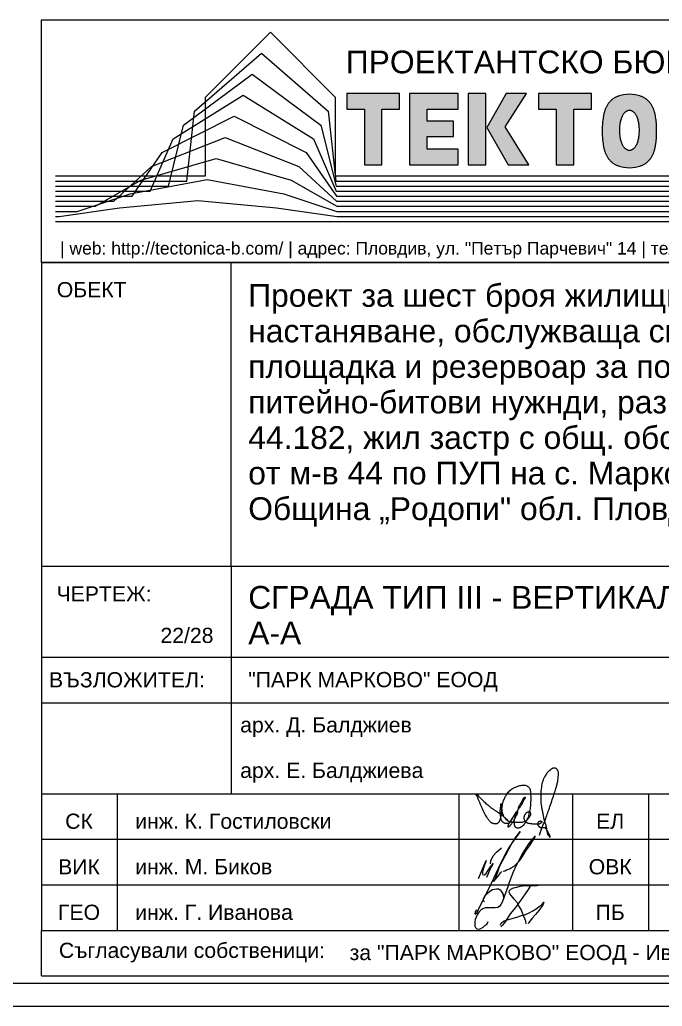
# Model space of a CAD drawing. Header units: centimetres. Extents: x -1097 to 1753, y -1712 to 538.
# Drawn here: x 1019 to 1442, y -1712 to -1062 of the extents above; entities that cross this region are included whole.
import ezdxf

# ---------------------------------------------------------------- set-up
doc = ezdxf.new("R2010")
doc.units = ezdxf.units.CM
doc.layers.add('A-ANNO-NOTE', color=7, linetype='Continuous', lineweight=9)
doc.layers.add('G-ANNO-TTLB', color=7, linetype='Continuous', lineweight=9)
doc.styles.add('Arial', font='arial.ttf', dxfattribs={"height": 0.2})
doc.styles.add('Arial_1', font='arial.ttf', dxfattribs={"height": 0.3})
doc.styles.add('Arial_2', font='arial.ttf', dxfattribs={"height": 0.165})

# ---------------------------------------------------------------- blocks, each defined once
blk = doc.blocks.new('TEC_ОФИЦИАЛНА РАМКА - TEC_ОФИЦИАЛНА РАМКА-2548455-СГРАДА ТИП III - ВЕРТИКАЛНИ РАЗРЕЗИ 5-5_ А-А')
at = {"layer": 'G-ANNO-TTLB', "true_color": 0xc0c0c0}
for points in [[(31.94, 7.583), (31.94, 7.377), (31.708, 7.377), (31.708, 6.641), (31.477, 6.641), (31.477, 7.377), (31.245, 7.377), (31.245, 7.583)], [(32.712, 6.848), (32.712, 6.641), (32.072, 6.641), (32.072, 7.583), (32.712, 7.583), (32.712, 7.377), (32.303, 7.377), (32.303, 7.219), (32.653, 7.219), (32.653, 7.013), (32.303, 7.013), (32.303, 6.848)], [(32.845, 7.581), (33.076, 7.581), (33.076, 6.641), (32.845, 6.641)], [(33.371, 6.641), (33.093, 7.135), (33.347, 7.581), (33.613, 7.581), (33.335, 7.143), (33.644, 6.641)], [(34.469, 7.583), (34.469, 7.377), (34.237, 7.377), (34.237, 6.641), (34.006, 6.641), (34.006, 7.377), (33.774, 7.377), (33.774, 7.583)]]:
    blk.add_hatch(color=9, dxfattribs=at).paths.add_polyline_path(points)
h = blk.add_hatch(color=9, dxfattribs=at)
edge = h.paths.add_edge_path()
edge.add_spline(control_points=[(34.612, 7.088), (34.612, 7.115), (34.613, 7.156), (34.617, 7.211), (34.621, 7.245), (34.625, 7.271), (34.628, 7.291), (34.633, 7.31), (34.637, 7.329), (34.643, 7.347), (34.649, 7.365), (34.655, 7.382), (34.665, 7.405), (34.679, 7.432), (34.7, 7.461), (34.724, 7.487), (34.751, 7.51), (34.783, 7.529), (34.828, 7.55), (34.916, 7.574), (35.025, 7.575), (35.113, 7.55), (35.158, 7.529), (35.19, 7.51), (35.217, 7.487), (35.241, 7.461), (35.258, 7.436), (35.27, 7.415), (35.278, 7.399), (35.286, 7.382), (35.292, 7.365), (35.298, 7.347), (35.304, 7.329), (35.308, 7.31), (35.314, 7.284), (35.319, 7.252), (35.324, 7.211), (35.328, 7.156), (35.329, 7.115), (35.329, 7.088)], knot_values=[-1, -1, -1, -1, -0.944444, -0.916667, -0.888889, -0.875, -0.861111, -0.847222, -0.833333, -0.819444, -0.805556, -0.791667, -0.777778, -0.75, -0.722222, -0.694444, -0.666667, -0.638889, -0.611111, -0.555556, -0.444444, -0.388889, -0.361111, -0.333333, -0.305556, -0.277778, -0.25, -0.236111, -0.222222, -0.208333, -0.194444, -0.180556, -0.166667, -0.152778, -0.138889, -0.111111, -0.083333, -0.055556, 0, 0, 0, 0], degree=3, periodic=0)
edge.add_spline(control_points=[(35.329, 7.088), (35.329, 7.06), (35.328, 7.019), (35.324, 6.964), (35.32, 6.93), (35.316, 6.904), (35.313, 6.884), (35.308, 6.865), (35.304, 6.846), (35.298, 6.828), (35.292, 6.81), (35.286, 6.793), (35.276, 6.77), (35.262, 6.744), (35.241, 6.714), (35.217, 6.688), (35.19, 6.665), (35.158, 6.646), (35.113, 6.625), (35.025, 6.601), (34.916, 6.601), (34.828, 6.625), (34.783, 6.646), (34.751, 6.665), (34.724, 6.688), (34.7, 6.714), (34.683, 6.739), (34.671, 6.76), (34.663, 6.776), (34.655, 6.793), (34.649, 6.81), (34.643, 6.828), (34.637, 6.846), (34.633, 6.865), (34.627, 6.891), (34.622, 6.924), (34.617, 6.964), (34.613, 7.019), (34.612, 7.06), (34.612, 7.088)], knot_values=[-1, -1, -1, -1, -0.944444, -0.916667, -0.888889, -0.875, -0.861111, -0.847222, -0.833333, -0.819444, -0.805556, -0.791667, -0.777778, -0.75, -0.722222, -0.694444, -0.666667, -0.638889, -0.611111, -0.555556, -0.444444, -0.388889, -0.361111, -0.333333, -0.305556, -0.277778, -0.25, -0.236111, -0.222222, -0.208333, -0.194444, -0.180556, -0.166667, -0.152778, -0.138889, -0.111111, -0.083333, -0.055556, 0, 0, 0, 0], degree=3, periodic=0)
edge = h.paths.add_edge_path()
edge.add_spline(control_points=[(34.843, 7.096), (34.844, 7.071), (34.846, 7.024), (34.857, 6.964), (34.87, 6.923), (34.883, 6.896), (34.894, 6.879), (34.905, 6.864), (34.922, 6.847), (34.952, 6.828), (34.989, 6.828), (35.019, 6.847), (35.036, 6.864), (35.047, 6.879), (35.058, 6.896), (35.068, 6.917), (35.076, 6.94), (35.086, 6.974), (35.095, 7.024), (35.097, 7.071), (35.097, 7.096)], knot_values=[-1, -1, -1, -1, -0.928571, -0.857143, -0.785714, -0.75, -0.714286, -0.678571, -0.642857, -0.571429, -0.428571, -0.357143, -0.321429, -0.285714, -0.25, -0.214286, -0.178571, -0.142857, -0.071429, 0, 0, 0, 0], degree=3, periodic=0)
edge.add_spline(control_points=[(35.097, 7.096), (35.097, 7.121), (35.095, 7.169), (35.084, 7.228), (35.071, 7.269), (35.058, 7.296), (35.047, 7.314), (35.036, 7.329), (35.019, 7.345), (34.989, 7.364), (34.952, 7.364), (34.922, 7.345), (34.905, 7.329), (34.894, 7.314), (34.883, 7.296), (34.873, 7.276), (34.865, 7.253), (34.855, 7.218), (34.846, 7.169), (34.844, 7.121), (34.843, 7.096)], knot_values=[-1, -1, -1, -1, -0.928571, -0.857143, -0.785714, -0.75, -0.714286, -0.678571, -0.642857, -0.571429, -0.428571, -0.357143, -0.321429, -0.285714, -0.25, -0.214286, -0.178571, -0.142857, -0.071429, 0, 0, 0, 0], degree=3, periodic=0)
at = {"layer": 'A-ANNO-NOTE'}
for p, q in [((27.221, 8.554), (41.221, 8.554)), ((27.221, 5.354), (27.221, 8.554)), ((30.239, 8.39), (29.378, 7.529)), ((31.099, 7.529), (30.239, 8.39)), ((29.237, 7.348), (30.12, 8.113)), ((30.12, 8.113), (31.002, 7.348)), ((29.096, 7.166), (30, 7.835)), ((30, 7.835), (30.904, 7.166)), ((28.956, 6.984), (29.881, 7.558)), ((29.881, 7.558), (30.807, 6.984)), ((31.94, 7.583), (31.245, 7.583)), ((31.245, 7.583), (31.245, 7.377)), ((31.94, 7.377), (31.94, 7.583)), ((32.712, 7.583), (32.072, 7.583)), ((32.072, 7.583), (32.072, 6.641)), ((32.712, 7.377), (32.712, 7.583)), ((32.845, 7.581), (32.845, 6.641)), ((33.076, 7.581), (32.845, 7.581)), ((33.076, 6.641), (33.076, 7.581)), ((33.347, 7.581), (33.093, 7.135)), ((33.335, 7.143), (33.613, 7.581)), ((33.613, 7.581), (33.347, 7.581)), ((34.469, 7.583), (33.774, 7.583)), ((33.774, 7.583), (33.774, 7.377)), ((34.469, 7.377), (34.469, 7.583)), ((29.378, 7.529), (29.378, 6.494)), ((31.099, 6.494), (31.099, 7.529)), ((28.815, 6.803), (29.762, 7.281)), ((29.137, 6.427), (29.237, 7.348)), ((29.762, 7.281), (30.709, 6.803)), ((31.002, 7.348), (31.102, 6.427)), ((31.245, 7.377), (31.477, 7.377)), ((31.477, 7.377), (31.477, 6.641)), ((31.708, 6.641), (31.708, 7.377)), ((31.708, 7.377), (31.94, 7.377)), ((32.303, 7.219), (32.303, 7.377)), ((32.303, 7.377), (32.712, 7.377)), ((33.774, 7.377), (34.006, 7.377)), ((34.006, 7.377), (34.006, 6.641)), ((34.237, 6.641), (34.237, 7.377)), ((34.237, 7.377), (34.469, 7.377)), ((28.897, 6.361), (29.096, 7.166)), ((30.904, 7.166), (31.104, 6.361)), ((32.653, 7.219), (32.303, 7.219)), ((32.653, 7.013), (32.653, 7.219)), ((33.093, 7.135), (33.371, 6.641)), ((33.644, 6.641), (33.335, 7.143)), ((28.656, 6.294), (28.956, 6.984)), ((28.674, 6.621), (29.643, 7.004)), ((29.643, 7.004), (30.612, 6.621)), ((30.807, 6.984), (31.106, 6.294)), ((32.303, 6.848), (32.303, 7.013)), ((32.303, 7.013), (32.653, 7.013)), ((28.416, 6.228), (28.815, 6.803)), ((30.709, 6.803), (31.108, 6.228)), ((32.712, 6.848), (32.303, 6.848)), ((32.712, 6.641), (32.712, 6.848)), ((28.533, 6.44), (29.524, 6.727)), ((29.524, 6.727), (30.514, 6.44)), ((31.477, 6.641), (31.708, 6.641)), ((32.072, 6.641), (32.712, 6.641)), ((32.845, 6.641), (33.076, 6.641)), ((33.371, 6.641), (33.644, 6.641)), ((34.006, 6.641), (34.237, 6.641)), ((28.175, 6.161), (28.674, 6.621)), ((30.612, 6.621), (31.11, 6.161)), ((29.378, 6.494), (27.407, 6.494)), ((27.407, 6.427), (29.137, 6.427)), ((27.935, 6.095), (28.533, 6.44)), ((28.392, 6.258), (29.404, 6.449)), ((29.404, 6.449), (30.417, 6.258)), ((30.514, 6.44), (31.113, 6.095)), ((41.01, 6.494), (31.099, 6.494)), ((31.102, 6.427), (41.01, 6.427)), ((27.407, 6.361), (28.897, 6.361)), ((27.407, 6.294), (28.656, 6.294)), ((27.694, 6.028), (28.392, 6.258)), ((30.417, 6.258), (31.115, 6.028)), ((31.104, 6.361), (41.01, 6.361)), ((31.106, 6.294), (41.01, 6.294)), ((27.407, 6.228), (28.416, 6.228)), ((27.407, 6.161), (28.175, 6.161)), ((28.252, 6.077), (29.285, 6.172)), ((29.285, 6.172), (30.319, 6.077)), ((31.108, 6.228), (41.01, 6.228)), ((31.11, 6.161), (41.01, 6.161)), ((27.407, 6.095), (27.935, 6.095)), ((27.407, 6.028), (27.694, 6.028)), ((27.454, 5.962), (28.252, 6.077)), ((30.319, 6.077), (31.117, 5.962)), ((31.113, 6.095), (41.01, 6.095)), ((31.115, 6.028), (41.01, 6.028)), ((27.407, 5.962), (27.454, 5.962)), ((27.407, 5.895), (41.01, 5.895)), ((31.117, 5.962), (41.01, 5.962)), ((41.221, 5.354), (27.221, 5.354)), ((27.221, 5.354), (27.221, 1.354)), ((27.221, 5.354), (41.221, 5.354)), ((29.721, 1.354), (29.721, 5.354)), ((27.221, 1.354), (27.221, -1.646)), ((27.221, 1.354), (41.221, 1.354)), ((27.221, 1.354), (41.221, 1.354)), ((29.721, 1.354), (29.721, -1.646)), ((27.221, 0.154), (41.221, 0.154)), ((27.221, -0.446), (41.221, -0.446)), ((27.221, -1.646), (41.221, -1.646)), ((27.221, -1.646), (27.221, -3.446)), ((27.223, -1.646), (41.223, -1.646)), ((28.221, -1.646), (28.221, -3.446)), ((32.721, -1.646), (32.721, -3.446)), ((34.221, -1.646), (34.221, -3.446)), ((35.221, -1.646), (35.221, -3.446)), ((33.531, -2.143), (33.422, -2.298)), ((33.478, -2.212), (33.517, -2.161)), ((33.517, -2.161), (33.531, -2.143)), ((33.727, -2.199), (33.712, -2.222)), ((33.718, -2.229), (33.73, -2.203)), ((27.223, -2.246), (41.223, -2.246)), ((33.422, -2.298), (33.336, -2.457)), ((33.36, -2.398), (33.478, -2.212)), ((33.633, -2.317), (33.551, -2.447)), ((33.676, -2.261), (33.633, -2.317)), ((33.643, -2.346), (33.718, -2.229)), ((33.712, -2.222), (33.676, -2.261)), ((33.143, -2.529), (33.174, -2.466)), ((33.174, -2.466), (33.217, -2.416)), ((33.217, -2.416), (33.285, -2.357)), ((33.336, -2.457), (33.291, -2.545)), ((33.308, -2.497), (33.36, -2.398)), ((33.551, -2.447), (33.502, -2.544)), ((33.562, -2.471), (33.614, -2.387)), ((33.614, -2.387), (33.643, -2.346)), ((32.981, -2.761), (33.082, -2.526)), ((33.082, -2.526), (33.047, -2.627)), ((33.138, -2.61), (33.155, -2.588)), ((33.139, -2.568), (33.143, -2.529)), ((33.174, -2.567), (33.147, -2.613)), ((33.155, -2.588), (33.174, -2.567)), ((33.243, -2.627), (33.308, -2.497)), ((33.291, -2.545), (33.254, -2.612)), ((33.414, -2.622), (33.452, -2.598)), ((33.484, -2.581), (33.435, -2.689)), ((33.452, -2.598), (33.52, -2.529)), ((33.502, -2.544), (33.484, -2.581)), ((33.52, -2.529), (33.562, -2.471)), ((33.047, -2.627), (33.032, -2.679)), ((33.032, -2.679), (33.033, -2.702)), ((33.033, -2.702), (33.037, -2.719)), ((33.053, -2.725), (33.063, -2.712)), ((33.063, -2.712), (33.082, -2.696)), ((33.082, -2.696), (33.096, -2.676)), ((33.103, -2.712), (33.086, -2.748)), ((33.096, -2.676), (33.114, -2.649)), ((33.12, -2.667), (33.103, -2.712)), ((33.114, -2.649), (33.138, -2.61)), ((33.147, -2.613), (33.12, -2.667)), ((33.122, -2.891), (33.243, -2.627)), ((33.217, -2.72), (33.197, -2.777)), ((33.254, -2.612), (33.217, -2.72)), ((33.24, -2.731), (33.271, -2.69)), ((33.271, -2.69), (33.291, -2.671)), ((33.306, -2.668), (33.329, -2.663)), ((33.329, -2.663), (33.35, -2.65)), ((33.35, -2.65), (33.37, -2.642)), ((33.37, -2.642), (33.392, -2.637)), ((33.435, -2.689), (33.387, -2.814)), ((33.392, -2.637), (33.414, -2.622)), ((27.223, -2.846), (41.223, -2.846)), ((33.181, -2.801), (33.24, -2.731)), ((33.197, -2.777), (33.181, -2.801)), ((33.387, -2.814), (33.368, -2.873)), ((33.529, -2.863), (33.562, -2.858)), ((33.562, -2.858), (33.614, -2.854)), ((33.614, -2.854), (33.65, -2.854)), ((33.667, -2.854), (33.637, -2.909)), ((33.65, -2.854), (33.703, -2.854)), ((33.703, -2.854), (33.748, -2.854)), ((33.748, -2.854), (33.795, -2.846)), ((32.99, -3.149), (33.122, -2.891)), ((33.065, -2.994), (33.094, -2.959)), ((33.094, -2.959), (33.13, -2.929)), ((33.13, -2.929), (33.167, -2.907)), ((33.167, -2.907), (33.219, -2.898)), ((33.219, -2.898), (33.245, -2.9)), ((33.245, -2.9), (33.267, -2.913)), ((33.267, -2.913), (33.281, -2.928)), ((33.281, -2.928), (33.307, -2.972)), ((33.307, -2.972), (33.312, -3.029)), ((33.368, -2.873), (33.324, -2.993)), ((33.387, -2.939), (33.389, -2.919)), ((33.394, -2.964), (33.387, -2.939)), ((33.389, -2.919), (33.407, -2.903)), ((33.415, -2.989), (33.394, -2.964)), ((33.407, -2.903), (33.443, -2.887)), ((33.452, -3.033), (33.415, -2.989)), ((33.443, -2.887), (33.486, -2.875)), ((33.486, -2.875), (33.529, -2.863)), ((33.595, -2.964), (33.533, -3.053)), ((33.637, -2.909), (33.595, -2.964)), ((33.047, -3.025), (33.065, -2.994)), ((33.047, -3.057), (33.047, -3.025)), ((33.059, -3.068), (33.047, -3.057)), ((33.277, -3.105), (33.259, -3.13)), ((33.295, -3.073), (33.277, -3.105)), ((33.312, -3.029), (33.295, -3.073)), ((33.324, -2.993), (33.309, -3.032)), ((33.491, -3.079), (33.452, -3.033)), ((33.533, -3.053), (33.468, -3.146)), ((33.515, -3.121), (33.491, -3.079)), ((33.827, -3.113), (33.777, -3.184)), ((33.783, -3.133), (33.807, -3.116)), ((33.807, -3.116), (33.824, -3.098)), ((33.824, -3.098), (33.841, -3.073)), ((33.841, -3.073), (33.827, -3.113)), ((32.937, -3.204), (32.932, -3.234)), ((32.955, -3.174), (32.937, -3.204)), ((32.939, -3.236), (32.965, -3.209)), ((32.962, -3.243), (32.949, -3.27)), ((32.978, -3.22), (32.962, -3.243)), ((32.965, -3.209), (32.99, -3.149)), ((32.991, -3.201), (32.978, -3.22)), ((33.014, -3.179), (32.991, -3.201)), ((33.039, -3.161), (33.014, -3.179)), ((33.071, -3.15), (33.039, -3.161)), ((33.103, -3.15), (33.071, -3.15)), ((33.143, -3.15), (33.103, -3.15)), ((33.199, -3.15), (33.143, -3.15)), ((33.236, -3.146), (33.199, -3.15)), ((33.259, -3.13), (33.236, -3.146)), ((33.398, -3.229), (33.365, -3.287)), ((33.468, -3.146), (33.398, -3.229)), ((33.544, -3.171), (33.515, -3.121)), ((33.565, -3.229), (33.544, -3.171)), ((33.549, -3.251), (33.602, -3.237)), ((33.578, -3.264), (33.565, -3.229)), ((33.602, -3.237), (33.649, -3.215)), ((33.649, -3.215), (33.697, -3.188)), ((33.731, -3.236), (33.693, -3.283)), ((33.697, -3.188), (33.742, -3.161)), ((33.777, -3.184), (33.731, -3.236)), ((33.742, -3.161), (33.783, -3.133)), ((32.938, -3.302), (32.931, -3.34)), ((32.931, -3.34), (32.931, -3.37)), ((32.931, -3.37), (32.933, -3.392)), ((32.949, -3.27), (32.938, -3.302)), ((33.067, -3.382), (33.09, -3.366)), ((33.09, -3.366), (33.101, -3.35)), ((33.101, -3.35), (33.11, -3.331)), ((33.267, -3.376), (33.282, -3.349)), ((33.282, -3.349), (33.31, -3.326)), ((33.323, -3.346), (33.293, -3.382)), ((33.31, -3.326), (33.348, -3.311)), ((33.365, -3.287), (33.323, -3.346)), ((33.348, -3.311), (33.408, -3.295)), ((33.408, -3.295), (33.488, -3.274)), ((33.488, -3.274), (33.549, -3.251)), ((33.592, -3.294), (33.578, -3.264)), ((33.603, -3.325), (33.592, -3.294)), ((33.609, -3.361), (33.603, -3.325)), ((33.658, -3.325), (33.636, -3.356)), ((33.693, -3.283), (33.658, -3.325)), ((27.221, -4.046), (27.221, -3.446)), ((27.221, -3.446), (41.221, -3.446)), ((27.223, -3.446), (41.223, -3.446)), ((32.933, -3.392), (32.942, -3.408)), ((32.942, -3.408), (32.958, -3.424)), ((32.958, -3.424), (32.989, -3.429)), ((32.989, -3.429), (33.013, -3.42)), ((33.013, -3.42), (33.041, -3.404)), ((33.041, -3.404), (33.067, -3.382)), ((33.293, -3.382), (33.277, -3.398)), ((27.221, -4.046), (41.221, -4.046))]:
    blk.add_line(p, q, dxfattribs=at)
for points, knots in [([(35.329, 7.088), (35.329, 7.115), (35.328, 7.156), (35.324, 7.211), (35.319, 7.252), (35.314, 7.284), (35.308, 7.31), (35.304, 7.329), (35.298, 7.347), (35.292, 7.365), (35.286, 7.382), (35.278, 7.399), (35.27, 7.415), (35.258, 7.436), (35.241, 7.461), (35.217, 7.487), (35.19, 7.51), (35.158, 7.529), (35.113, 7.55), (35.025, 7.574), (34.916, 7.574), (34.828, 7.55), (34.783, 7.529), (34.751, 7.51), (34.724, 7.487), (34.7, 7.461), (34.679, 7.432), (34.665, 7.405), (34.655, 7.382), (34.649, 7.365), (34.643, 7.347), (34.637, 7.329), (34.633, 7.31), (34.628, 7.291), (34.625, 7.271), (34.621, 7.245), (34.617, 7.211), (34.613, 7.156), (34.612, 7.115), (34.612, 7.088)], [0, 0, 0, 0, 0.055556, 0.083333, 0.111111, 0.138889, 0.152778, 0.166667, 0.180556, 0.194444, 0.208333, 0.222222, 0.236111, 0.25, 0.277778, 0.305556, 0.333333, 0.361111, 0.388889, 0.444444, 0.555556, 0.611111, 0.638889, 0.666667, 0.694444, 0.722222, 0.75, 0.777778, 0.791667, 0.805556, 0.819444, 0.833333, 0.847222, 0.861111, 0.875, 0.888889, 0.916667, 0.944444, 1, 1, 1, 1]), ([(34.843, 7.096), (34.844, 7.121), (34.846, 7.169), (34.855, 7.218), (34.865, 7.253), (34.873, 7.276), (34.883, 7.296), (34.894, 7.314), (34.905, 7.329), (34.922, 7.345), (34.952, 7.364), (34.989, 7.364), (35.019, 7.345), (35.036, 7.329), (35.047, 7.314), (35.058, 7.296), (35.071, 7.269), (35.084, 7.228), (35.095, 7.169), (35.097, 7.121), (35.097, 7.096)], [0, 0, 0, 0, 0.071429, 0.142857, 0.178571, 0.214286, 0.25, 0.285714, 0.321429, 0.357143, 0.428571, 0.571429, 0.642857, 0.678571, 0.714286, 0.75, 0.785714, 0.857143, 0.928571, 1, 1, 1, 1]), ([(34.612, 7.088), (34.612, 7.06), (34.613, 7.019), (34.617, 6.964), (34.622, 6.924), (34.627, 6.891), (34.633, 6.865), (34.637, 6.846), (34.643, 6.828), (34.649, 6.81), (34.655, 6.793), (34.663, 6.776), (34.671, 6.76), (34.683, 6.739), (34.7, 6.714), (34.724, 6.688), (34.751, 6.665), (34.783, 6.646), (34.828, 6.625), (34.916, 6.601), (35.025, 6.601), (35.113, 6.625), (35.158, 6.646), (35.19, 6.665), (35.217, 6.688), (35.241, 6.714), (35.262, 6.744), (35.276, 6.77), (35.286, 6.793), (35.292, 6.81), (35.298, 6.828), (35.304, 6.846), (35.308, 6.865), (35.313, 6.884), (35.316, 6.904), (35.32, 6.93), (35.324, 6.964), (35.328, 7.019), (35.329, 7.06), (35.329, 7.088)], [0, 0, 0, 0, 0.055556, 0.083333, 0.111111, 0.138889, 0.152778, 0.166667, 0.180556, 0.194444, 0.208333, 0.222222, 0.236111, 0.25, 0.277778, 0.305556, 0.333333, 0.361111, 0.388889, 0.444444, 0.555556, 0.611111, 0.638889, 0.666667, 0.694444, 0.722222, 0.75, 0.777778, 0.791667, 0.805556, 0.819444, 0.833333, 0.847222, 0.861111, 0.875, 0.888889, 0.916667, 0.944444, 1, 1, 1, 1]), ([(35.097, 7.096), (35.097, 7.071), (35.095, 7.024), (35.086, 6.974), (35.076, 6.94), (35.068, 6.917), (35.058, 6.896), (35.047, 6.879), (35.036, 6.864), (35.019, 6.847), (34.989, 6.828), (34.952, 6.828), (34.922, 6.847), (34.905, 6.864), (34.894, 6.879), (34.883, 6.896), (34.87, 6.923), (34.857, 6.964), (34.846, 7.024), (34.844, 7.071), (34.843, 7.096)], [0, 0, 0, 0, 0.071429, 0.142857, 0.178571, 0.214286, 0.25, 0.285714, 0.321429, 0.357143, 0.428571, 0.571429, 0.642857, 0.678571, 0.714286, 0.75, 0.785714, 0.857143, 0.928571, 1, 1, 1, 1]), ([(33.785, -2.192), (33.799, -2.149), (33.824, -2.075), (33.867, -1.978), (33.893, -1.894), (33.925, -1.811), (33.952, -1.725), (33.982, -1.638), (34.004, -1.568), (34.02, -1.509), (34.029, -1.466), (34.032, -1.433), (34.033, -1.412), (34.034, -1.401), (34.034, -1.391), (34.035, -1.379), (34.034, -1.365), (34.032, -1.354), (34.03, -1.346), (34.027, -1.34), (34.024, -1.334), (34.02, -1.328), (34.013, -1.321), (34.005, -1.315), (33.998, -1.312), (33.991, -1.309), (33.984, -1.308), (33.975, -1.308), (33.968, -1.309), (33.962, -1.31), (33.957, -1.312), (33.951, -1.315), (33.944, -1.32), (33.939, -1.324), (33.934, -1.327), (33.929, -1.331), (33.923, -1.336), (33.915, -1.342), (33.907, -1.348), (33.898, -1.355), (33.89, -1.365), (33.879, -1.379), (33.867, -1.397), (33.855, -1.419), (33.841, -1.445), (33.822, -1.491), (33.808, -1.565), (33.801, -1.648), (33.802, -1.719), (33.804, -1.77), (33.81, -1.818), (33.819, -1.859), (33.826, -1.891), (33.829, -1.909), (33.833, -1.929), (33.836, -1.949), (33.839, -1.967), (33.842, -1.978), (33.845, -1.99), (33.85, -2.006), (33.857, -2.026), (33.863, -2.043), (33.867, -2.057), (33.871, -2.072), (33.875, -2.091), (33.878, -2.115), (33.881, -2.135), (33.884, -2.149), (33.886, -2.157), (33.887, -2.163), (33.889, -2.169), (33.89, -2.175), (33.892, -2.179), (33.894, -2.183), (33.897, -2.186), (33.9, -2.19), (33.904, -2.194), (33.907, -2.198), (33.909, -2.2), (33.911, -2.203), (33.912, -2.205), (33.914, -2.206), (33.915, -2.208), (33.917, -2.21), (33.918, -2.211), (33.918, -2.212), (33.919, -2.213), (33.92, -2.214), (33.921, -2.215), (33.922, -2.216), (33.922, -2.216), (33.923, -2.217), (33.923, -2.217), (33.924, -2.218), (33.924, -2.219), (33.925, -2.219), (33.925, -2.22), (33.925, -2.22), (33.926, -2.22), (33.926, -2.22), (33.926, -2.22), (33.926, -2.22), (33.926, -2.22), (33.927, -2.22), (33.927, -2.219), (33.927, -2.219), (33.928, -2.219), (33.928, -2.218), (33.928, -2.217), (33.927, -2.217), (33.927, -2.216), (33.927, -2.216), (33.927, -2.215), (33.926, -2.214), (33.926, -2.214), (33.926, -2.213), (33.926, -2.213), (33.926, -2.212), (33.926, -2.212), (33.926, -2.211), (33.926, -2.211), (33.926, -2.21), (33.925, -2.208), (33.925, -2.206), (33.924, -2.201), (33.922, -2.196), (33.921, -2.191), (33.918, -2.185), (33.914, -2.18), (33.911, -2.175), (33.909, -2.172), (33.907, -2.169), (33.905, -2.166), (33.903, -2.162), (33.901, -2.157), (33.899, -2.152), (33.896, -2.146), (33.893, -2.14), (33.89, -2.134), (33.885, -2.128), (33.881, -2.122), (33.878, -2.117), (33.875, -2.112), (33.873, -2.109), (33.871, -2.107), (33.87, -2.104), (33.869, -2.103), (33.869, -2.101), (33.868, -2.099), (33.867, -2.098), (33.867, -2.097), (33.866, -2.096), (33.866, -2.095), (33.866, -2.095), (33.866, -2.094), (33.865, -2.094), (33.865, -2.093), (33.865, -2.093), (33.865, -2.092), (33.865, -2.092), (33.864, -2.092), (33.864, -2.091), (33.864, -2.091), (33.863, -2.091), (33.863, -2.091), (33.862, -2.091), (33.861, -2.091), (33.861, -2.091), (33.861, -2.091), (33.861, -2.092), (33.86, -2.092), (33.86, -2.092), (33.859, -2.092), (33.858, -2.093), (33.857, -2.093), (33.856, -2.094), (33.854, -2.094), (33.852, -2.095), (33.849, -2.095), (33.846, -2.095), (33.844, -2.095), (33.842, -2.095), (33.84, -2.095), (33.838, -2.095), (33.835, -2.095), (33.831, -2.095), (33.827, -2.096), (33.822, -2.096), (33.817, -2.096), (33.811, -2.096), (33.805, -2.095), (33.8, -2.094), (33.796, -2.092), (33.793, -2.09), (33.789, -2.088), (33.786, -2.084), (33.782, -2.081), (33.778, -2.076), (33.775, -2.072), (33.771, -2.066), (33.769, -2.061), (33.768, -2.056), (33.767, -2.053), (33.767, -2.048), (33.767, -2.043), (33.766, -2.038), (33.766, -2.033), (33.767, -2.028), (33.767, -2.023), (33.769, -2.019), (33.772, -2.015), (33.777, -2.011), (33.782, -2.009), (33.786, -2.007), (33.789, -2.006), (33.792, -2.005), (33.795, -2.005), (33.798, -2.004), (33.801, -2.005), (33.804, -2.005), (33.807, -2.006), (33.809, -2.007), (33.81, -2.009), (33.812, -2.01), (33.813, -2.012), (33.814, -2.014), (33.815, -2.016), (33.815, -2.019), (33.814, -2.021), (33.813, -2.024), (33.811, -2.025), (33.809, -2.027), (33.807, -2.028), (33.804, -2.031), (33.801, -2.034), (33.797, -2.037), (33.794, -2.039), (33.791, -2.04), (33.788, -2.042), (33.784, -2.044), (33.778, -2.045), (33.771, -2.046), (33.763, -2.048), (33.754, -2.048), (33.74, -2.048), (33.725, -2.047), (33.707, -2.046), (33.69, -2.044), (33.674, -2.043), (33.66, -2.041), (33.645, -2.039), (33.632, -2.035), (33.621, -2.03), (33.611, -2.024), (33.604, -2.018), (33.596, -2.009), (33.588, -1.996), (33.583, -1.976), (33.582, -1.959), (33.585, -1.946), (33.587, -1.939), (33.589, -1.934), (33.592, -1.929), (33.594, -1.924), (33.597, -1.92), (33.6, -1.914), (33.604, -1.908), (33.609, -1.901), (33.613, -1.896), (33.618, -1.892), (33.623, -1.888), (33.63, -1.885), (33.636, -1.883), (33.64, -1.882), (33.642, -1.881), (33.645, -1.881), (33.647, -1.881), (33.65, -1.881), (33.653, -1.881), (33.654, -1.882), (33.656, -1.883), (33.657, -1.883), (33.658, -1.884), (33.659, -1.886), (33.66, -1.888), (33.662, -1.89), (33.663, -1.894), (33.664, -1.898), (33.666, -1.905), (33.667, -1.913), (33.666, -1.92), (33.665, -1.925), (33.664, -1.93), (33.661, -1.936), (33.658, -1.942), (33.654, -1.947), (33.652, -1.951), (33.649, -1.956), (33.645, -1.961), (33.639, -1.971), (33.631, -1.981), (33.62, -1.992), (33.609, -2.002), (33.594, -2.01), (33.57, -2.021), (33.536, -2.027), (33.501, -2.027), (33.472, -2.026), (33.45, -2.024), (33.429, -2.023), (33.41, -2.02), (33.394, -2.016), (33.381, -2.011), (33.363, -2.002), (33.344, -1.986), (33.327, -1.963), (33.311, -1.936), (33.296, -1.897), (33.288, -1.841), (33.296, -1.781), (33.315, -1.725), (33.337, -1.677), (33.365, -1.633), (33.404, -1.593), (33.452, -1.562), (33.502, -1.544), (33.543, -1.535), (33.571, -1.531), (33.586, -1.531), (33.601, -1.532), (33.617, -1.54), (33.632, -1.55), (33.644, -1.561), (33.654, -1.571), (33.66, -1.583), (33.663, -1.596), (33.665, -1.61), (33.667, -1.632), (33.669, -1.661), (33.67, -1.704), (33.669, -1.752), (33.665, -1.811), (33.654, -1.879), (33.64, -1.945), (33.615, -2.001), (33.588, -2.044), (33.561, -2.072), (33.54, -2.087), (33.531, -2.093), (33.52, -2.097), (33.511, -2.099), (33.502, -2.1), (33.495, -2.1), (33.488, -2.098), (33.479, -2.095), (33.471, -2.088), (33.465, -2.081), (33.461, -2.074), (33.458, -2.066), (33.455, -2.054), (33.454, -2.038), (33.453, -2.017), (33.454, -1.993), (33.46, -1.966), (33.474, -1.929), (33.493, -1.889), (33.507, -1.84), (33.521, -1.797), (33.542, -1.766), (33.555, -1.744), (33.562, -1.731), (33.566, -1.723), (33.569, -1.717), (33.571, -1.712), (33.575, -1.705), (33.579, -1.7), (33.582, -1.697), (33.584, -1.695), (33.586, -1.694), (33.587, -1.693), (33.588, -1.693), (33.588, -1.692), (33.589, -1.692), (33.59, -1.692), (33.591, -1.691), (33.592, -1.691), (33.593, -1.691), (33.593, -1.691), (33.594, -1.691), (33.595, -1.692), (33.595, -1.692), (33.596, -1.693), (33.597, -1.694), (33.597, -1.695), (33.598, -1.697), (33.598, -1.699), (33.598, -1.701), (33.598, -1.702), (33.597, -1.703), (33.597, -1.704), (33.596, -1.705), (33.595, -1.706), (33.594, -1.707), (33.591, -1.71), (33.587, -1.715), (33.581, -1.724), (33.571, -1.74), (33.555, -1.775), (33.525, -1.823), (33.488, -1.873), (33.458, -1.92), (33.435, -1.954), (33.416, -1.983), (33.403, -2.004), (33.393, -2.02), (33.387, -2.03), (33.383, -2.035), (33.381, -2.04), (33.378, -2.044), (33.375, -2.049), (33.373, -2.054), (33.372, -2.058), (33.371, -2.062), (33.37, -2.065), (33.369, -2.068), (33.369, -2.07), (33.369, -2.072), (33.369, -2.073), (33.369, -2.074), (33.369, -2.075), (33.369, -2.076), (33.369, -2.078), (33.37, -2.079), (33.37, -2.08), (33.371, -2.08), (33.371, -2.081), (33.372, -2.081), (33.372, -2.081), (33.372, -2.081), (33.373, -2.081), (33.374, -2.081), (33.374, -2.081), (33.375, -2.081), (33.377, -2.081), (33.379, -2.08), (33.381, -2.079), (33.383, -2.078), (33.385, -2.077), (33.389, -2.074), (33.394, -2.071), (33.401, -2.064), (33.409, -2.055), (33.416, -2.043), (33.423, -2.031), (33.43, -2.021), (33.439, -2.009), (33.451, -1.993), (33.461, -1.974), (33.469, -1.957), (33.475, -1.945), (33.481, -1.933), (33.488, -1.922), (33.493, -1.912), (33.496, -1.903), (33.497, -1.898), (33.498, -1.895), (33.499, -1.893), (33.499, -1.891), (33.5, -1.889), (33.5, -1.887), (33.5, -1.886), (33.5, -1.884), (33.5, -1.882), (33.499, -1.881), (33.499, -1.88), (33.498, -1.88), (33.498, -1.88), (33.498, -1.879), (33.497, -1.879), (33.497, -1.879), (33.496, -1.879), (33.495, -1.879), (33.494, -1.879), (33.492, -1.88), (33.491, -1.88), (33.489, -1.881), (33.487, -1.882), (33.485, -1.882), (33.481, -1.885), (33.476, -1.889), (33.472, -1.894), (33.467, -1.9), (33.464, -1.906), (33.461, -1.913), (33.459, -1.918), (33.457, -1.922), (33.454, -1.928), (33.448, -1.937), (33.435, -1.955), (33.421, -1.974), (33.412, -1.994), (33.406, -2.006), (33.4, -2.017), (33.393, -2.026), (33.386, -2.03), (33.381, -2.033), (33.375, -2.035), (33.363, -2.038), (33.346, -2.04), (33.323, -2.035), (33.306, -2.025), (33.295, -2.014), (33.289, -2.005), (33.285, -1.998), (33.281, -1.989), (33.278, -1.978), (33.276, -1.964), (33.274, -1.953), (33.273, -1.943), (33.271, -1.933), (33.269, -1.915), (33.266, -1.888), (33.268, -1.862), (33.271, -1.841), (33.273, -1.827), (33.274, -1.817), (33.274, -1.809), (33.275, -1.802), (33.275, -1.797), (33.275, -1.793), (33.275, -1.79), (33.275, -1.788), (33.276, -1.786), (33.276, -1.785), (33.276, -1.784), (33.276, -1.782), (33.276, -1.781), (33.277, -1.779), (33.278, -1.778), (33.279, -1.778), (33.279, -1.777), (33.28, -1.777), (33.28, -1.777), (33.281, -1.777), (33.282, -1.778), (33.283, -1.778), (33.283, -1.778), (33.284, -1.778), (33.285, -1.779), (33.287, -1.78), (33.288, -1.782), (33.289, -1.783), (33.289, -1.784), (33.29, -1.785), (33.29, -1.787), (33.291, -1.789), (33.291, -1.791), (33.292, -1.793), (33.292, -1.797), (33.292, -1.801), (33.291, -1.807), (33.29, -1.814), (33.289, -1.82), (33.288, -1.825), (33.287, -1.83), (33.287, -1.837), (33.286, -1.845), (33.286, -1.856), (33.285, -1.864), (33.284, -1.871), (33.284, -1.877), (33.283, -1.885), (33.281, -1.894), (33.28, -1.903), (33.279, -1.912), (33.278, -1.923), (33.277, -1.933), (33.276, -1.943), (33.274, -1.953), (33.27, -1.966), (33.266, -1.983), (33.261, -1.997), (33.257, -2.007), (33.252, -2.016), (33.246, -2.026), (33.239, -2.033), (33.232, -2.037), (33.228, -2.039), (33.224, -2.041), (33.22, -2.042), (33.214, -2.043), (33.208, -2.043), (33.202, -2.043), (33.197, -2.042), (33.191, -2.042), (33.184, -2.041), (33.176, -2.039), (33.168, -2.037), (33.161, -2.034), (33.153, -2.03), (33.144, -2.023), (33.134, -2.014), (33.123, -2.002), (33.112, -1.987), (33.099, -1.967), (33.085, -1.946), (33.061, -1.906), (33.04, -1.86), (33.02, -1.812), (33.005, -1.779), (32.989, -1.746), (32.978, -1.719), (32.973, -1.701), (32.97, -1.691), (32.967, -1.684), (32.964, -1.678), (32.962, -1.675), (32.961, -1.672), (32.959, -1.671), (32.957, -1.669), (32.955, -1.666), (32.953, -1.664), (32.951, -1.661), (32.949, -1.659), (32.948, -1.656), (32.947, -1.654), (32.947, -1.652), (32.947, -1.651), (32.947, -1.65), (32.947, -1.649), (32.947, -1.648), (32.947, -1.647), (32.947, -1.647), (32.947, -1.646), (32.948, -1.646), (32.948, -1.645), (32.948, -1.645), (32.948, -1.645), (32.949, -1.645), (32.95, -1.645), (32.951, -1.645), (32.952, -1.646), (32.953, -1.647), (32.954, -1.647), (32.954, -1.648), (32.955, -1.648), (32.956, -1.649), (32.957, -1.65), (32.958, -1.651), (32.959, -1.652), (32.96, -1.653), (32.961, -1.655), (32.963, -1.656), (32.964, -1.657), (32.966, -1.659), (32.968, -1.661), (32.971, -1.665), (32.976, -1.671), (32.985, -1.681), (32.998, -1.694), (33.018, -1.714), (33.042, -1.736), (33.068, -1.762), (33.092, -1.783), (33.121, -1.807), (33.151, -1.833), (33.185, -1.855), (33.212, -1.872), (33.233, -1.888), (33.25, -1.901), (33.269, -1.911), (33.288, -1.923), (33.303, -1.938), (33.323, -1.96), (33.347, -1.975), (33.363, -1.987), (33.366, -1.99)], [0, 0, 0, 0, 0.442526, 0.770178, 1.035659, 1.313238, 1.643208, 1.928183, 2.211692, 2.369886, 2.52808, 2.642301, 2.699412, 2.727967, 2.756522, 2.800648, 2.844774, 2.888901, 2.910964, 2.933027, 2.951778, 2.970528, 3.008029, 3.047511, 3.067253, 3.086994, 3.115465, 3.143937, 3.172408, 3.186644, 3.20088, 3.227535, 3.25419, 3.280845, 3.294172, 3.3075, 3.340476, 3.373452, 3.406429, 3.439405, 3.484235, 3.529066, 3.618726, 3.697278, 3.775829, 3.909733, 4.182397, 4.510882, 4.733791, 4.876567, 5.019343, 5.203048, 5.2949, 5.340826, 5.386752, 5.490473, 5.542333, 5.568263, 5.594193, 5.66507, 5.735948, 5.806825, 5.842263, 5.877702, 5.957241, 6.036781, 6.116321, 6.15609, 6.175975, 6.19586, 6.215737, 6.235613, 6.25549, 6.265428, 6.275367, 6.296481, 6.317596, 6.328154, 6.338711, 6.349268, 6.359826, 6.365277, 6.370728, 6.38163, 6.387081, 6.389807, 6.392532, 6.397983, 6.403434, 6.40616, 6.408886, 6.411611, 6.412974, 6.414337, 6.417062, 6.419788, 6.42115, 6.422513, 6.423876, 6.424557, 6.425239, 6.42592, 6.426602, 6.427964, 6.43069, 6.431371, 6.432053, 6.433415, 6.436141, 6.438867, 6.440229, 6.441592, 6.444318, 6.447043, 6.448555, 6.450066, 6.451578, 6.453089, 6.454601, 6.456112, 6.459135, 6.462158, 6.465181, 6.471227, 6.489634, 6.508042, 6.526449, 6.544857, 6.567232, 6.589606, 6.600794, 6.611981, 6.623168, 6.634356, 6.653984, 6.673613, 6.693241, 6.71287, 6.737581, 6.762293, 6.787004, 6.811715, 6.824071, 6.836427, 6.848782, 6.85496, 6.861138, 6.867316, 6.873494, 6.879672, 6.882761, 6.88585, 6.888938, 6.890483, 6.892027, 6.893572, 6.895116, 6.896661, 6.898205, 6.89975, 6.901294, 6.902066, 6.902839, 6.904383, 6.907472, 6.910561, 6.911095, 6.911629, 6.912163, 6.912697, 6.914832, 6.916968, 6.919104, 6.925021, 6.92798, 6.930938, 6.936856, 6.942773, 6.956054, 6.962695, 6.969336, 6.975976, 6.982617, 6.989258, 6.995899, 7.011709, 7.02752, 7.04333, 7.059141, 7.079079, 7.099017, 7.118955, 7.128924, 7.138893, 7.155656, 7.172419, 7.189183, 7.205946, 7.227695, 7.249445, 7.271195, 7.28207, 7.292945, 7.309958, 7.326972, 7.343986, 7.360999, 7.376052, 7.391105, 7.406158, 7.42121, 7.442475, 7.46374, 7.474372, 7.485005, 7.495637, 7.50627, 7.519773, 7.526524, 7.533275, 7.546778, 7.55353, 7.560281, 7.566052, 7.571823, 7.583365, 7.589136, 7.594907, 7.606449, 7.617296, 7.622719, 7.628143, 7.63899, 7.649837, 7.665392, 7.680947, 7.696503, 7.70428, 7.712058, 7.732403, 7.752747, 7.773091, 7.793436, 7.831967, 7.870499, 7.924572, 7.978644, 8.054789, 8.092861, 8.130933, 8.199863, 8.234328, 8.268793, 8.318636, 8.343558, 8.36848, 8.431614, 8.494748, 8.566747, 8.602747, 8.620747, 8.638746, 8.656362, 8.673978, 8.691594, 8.70921, 8.737015, 8.76482, 8.792625, 8.806527, 8.82043, 8.858637, 8.877741, 8.887293, 8.896845, 8.903515, 8.910185, 8.923526, 8.930197, 8.936867, 8.940202, 8.943538, 8.950208, 8.955873, 8.961539, 8.972869, 8.9842, 8.995531, 9.022171, 9.048811, 9.075451, 9.088771, 9.102091, 9.126109, 9.150127, 9.174145, 9.186154, 9.198163, 9.226163, 9.254164, 9.310165, 9.355605, 9.401045, 9.460594, 9.520143, 9.65788, 9.795618, 9.870041, 9.944464, 10.009552, 10.074641, 10.13973, 10.172274, 10.204818, 10.343103, 10.412245, 10.481387, 10.651924, 10.822461, 11.034027, 11.245593, 11.400061, 11.55453, 11.750523, 11.946516, 12.11225, 12.277984, 12.352939, 12.390416, 12.427894, 12.495938, 12.563982, 12.609259, 12.654537, 12.699177, 12.743817, 12.788457, 12.833098, 12.957735, 13.082372, 13.256541, 13.430711, 13.656765, 13.936455, 14.095401, 14.254348, 14.436564, 14.47303, 14.509497, 14.545963, 14.582429, 14.606424, 14.630419, 14.654413, 14.678408, 14.7264, 14.750396, 14.774392, 14.803276, 14.83216, 14.889927, 14.963703, 15.037478, 15.134081, 15.230683, 15.423888, 15.574508, 15.725127, 15.869416, 15.941561, 15.977633, 16.013706, 16.028497, 16.043289, 16.072872, 16.102455, 16.10985, 16.117246, 16.124642, 16.12834, 16.132037, 16.133461, 16.134885, 16.137732, 16.143427, 16.146275, 16.149122, 16.15197, 16.153393, 16.154817, 16.158371, 16.161925, 16.165479, 16.169033, 16.17614, 16.183248, 16.188043, 16.192839, 16.195237, 16.197634, 16.20243, 16.207225, 16.212021, 16.221611, 16.247689, 16.273766, 16.325921, 16.430231, 16.657227, 16.884223, 17.042825, 17.201426, 17.291658, 17.38189, 17.44618, 17.478324, 17.494396, 17.510469, 17.528319, 17.54617, 17.564021, 17.581872, 17.591365, 17.600859, 17.610352, 17.619846, 17.624592, 17.629339, 17.631713, 17.634086, 17.638833, 17.64358, 17.648326, 17.6507, 17.653073, 17.655446, 17.656633, 17.65782, 17.659687, 17.661554, 17.663421, 17.665288, 17.669022, 17.672756, 17.680225, 17.687693, 17.695161, 17.702629, 17.717566, 17.740819, 17.764072, 17.810578, 17.857084, 17.90359, 17.940862, 17.978134, 18.052677, 18.14353, 18.188957, 18.234383, 18.277659, 18.320935, 18.364211, 18.385849, 18.407487, 18.414711, 18.421935, 18.429159, 18.436383, 18.439995, 18.443607, 18.450831, 18.458055, 18.461667, 18.463473, 18.465279, 18.4669, 18.468521, 18.470142, 18.471762, 18.475004, 18.478246, 18.481487, 18.484729, 18.491212, 18.497696, 18.504179, 18.510662, 18.517146, 18.552404, 18.570033, 18.587663, 18.622921, 18.64055, 18.65818, 18.673836, 18.689492, 18.720803, 18.783427, 18.908674, 18.951853, 18.995031, 19.03821, 19.081388, 19.101688, 19.121987, 19.142287, 19.162586, 19.236975, 19.311364, 19.390454, 19.429999, 19.469545, 19.492077, 19.514609, 19.559673, 19.604738, 19.649802, 19.675424, 19.701046, 19.75229, 19.854778, 19.960574, 20.013471, 20.066369, 20.092317, 20.118265, 20.144213, 20.157187, 20.17016, 20.181899, 20.187769, 20.193638, 20.196573, 20.199507, 20.205377, 20.211246, 20.217115, 20.220403, 20.223691, 20.225335, 20.226978, 20.228622, 20.230266, 20.233554, 20.236842, 20.238485, 20.240129, 20.243417, 20.251137, 20.258857, 20.262716, 20.266576, 20.270436, 20.274296, 20.282305, 20.290314, 20.298323, 20.306332, 20.32235, 20.338369, 20.370405, 20.386423, 20.402441, 20.419319, 20.436198, 20.469955, 20.503712, 20.537469, 20.553152, 20.568835, 20.600202, 20.631569, 20.662936, 20.689814, 20.716693, 20.77045, 20.79432, 20.81819, 20.865931, 20.927613, 20.989296, 21.013278, 21.037259, 21.085223, 21.122576, 21.141253, 21.159929, 21.170757, 21.181585, 21.20324, 21.224896, 21.246551, 21.260607, 21.274663, 21.302775, 21.330887, 21.358999, 21.381476, 21.403952, 21.448906, 21.493859, 21.538812, 21.608252, 21.677692, 21.769185, 21.860677, 22.14017, 22.2569, 22.37363, 22.497385, 22.62114, 22.653674, 22.686209, 22.718743, 22.735011, 22.751278, 22.756607, 22.761937, 22.772596, 22.783255, 22.793914, 22.804572, 22.815231, 22.82589, 22.836549, 22.838772, 22.840995, 22.843218, 22.845441, 22.849887, 22.85211, 22.854332, 22.8563, 22.858267, 22.860234, 22.861218, 22.862201, 22.864169, 22.866136, 22.870071, 22.874005, 22.87794, 22.881874, 22.883841, 22.885809, 22.890023, 22.894238, 22.898452, 22.902667, 22.911096, 22.91531, 22.919525, 22.927954, 22.936383, 22.944812, 22.953241, 22.986957, 23.020673, 23.091792, 23.162912, 23.305151, 23.411821, 23.518491, 23.619914, 23.784667, 23.904991, 24.025314, 24.094844, 24.164375, 24.236764, 24.309153, 24.379084, 24.449016, 24.599721, 24.646817, 24.646817, 24.646817, 24.646817])]:
    blk.add_open_spline(points, degree=3, knots=knots, dxfattribs=at)
at = {"layer": 'G-ANNO-TTLB'}
for p, q in [((41.321, -4.146), (-13.129, -4.146)), ((-15.379, -4.446), (41.621, -4.446))]:
    blk.add_line(p, q, dxfattribs=at)
at = {"layer": 'G-ANNO-TTLB', "line_spacing_factor": 0.936439}
for s, insert, char_height, width, attachment_point, style in [('\\pt0.5,1,1.5,2,2.5,3,3.5,4,4.5,5,5.5,6,6.5,7,7.5,8,8.5,9,9.5,10,10.5,11,11.5,12,12.5,13,13.5,14,14.5,15,15.5,16;| web: http://tectonica-b.com/ | {\\fArial|b0|i0|c204|p34;адрес}: {\\fArial|b0|i0|c204|p34;Пловдив}, {\\fArial|b0|i0|c204|p34;ул}. "{\\fArial|b0|i0|c204|p34;Петър Парчевич}" 14 | {\\fArial|b0|i0|c204|p34;тел}: 0889/ 264 549 | e-mail: contact@tectonica-b.com |', (34.18, 5.625), 0.165, 13.944, 2, 'Arial_2'), ('\\pt0.1,0.2,0.3,0.4,0.5,0.6,0.7,0.8,0.9,1,1.1,1.2,1.3,1.4,1.5,1.6,1.7,1.8,1.9,2,2.1,2.2,2.3,2.4,2.5,2.6,2.7,2.8,2.9,3,3.1,3.2;{\\fArial|b0|i0|c204|p34;ОБЕКТ}', (27.424, 5.097), 0.2, 2.031, 1, 'Arial'), ('\\pt0.1,0.2,0.3,0.4,0.5,0.6,0.7,0.8,0.9,1,1.1,1.2,1.3,1.4,1.5,1.6,1.7,1.8,1.9,2,2.1,2.2,2.3,2.4,2.5,2.6,2.7,2.8,2.9,3,3.1,3.2;{\\fArial|b0|i0|c204|p34;ЧЕРТЕЖ}:', (27.421, 1.088), 0.2, 2.09, 1, 'Arial'), ('\\pt0.1,0.2,0.3,0.4,0.5,0.6,0.7,0.8,0.9,1,1.1,1.2,1.3,1.4,1.5,1.6,1.7,1.8,1.9,2,2.1,2.2,2.3,2.4,2.5,2.6,2.7,2.8,2.9,3,3.1,3.2;{\\fArial|b0|i0|c204|p34;ВЪЗЛОЖИТЕЛ}:', (27.321, -0.044), 0.2, 2.243, 1, 'Arial'), ('\\pt0.1,0.2,0.3,0.4,0.5,0.6,0.7,0.8,0.9,1,1.1,1.2,1.3,1.4,1.5,1.6,1.7,1.8,1.9,2,2.1,2.2,2.3,2.4,2.5,2.6,2.7,2.8,2.9,3,3.1,3.2;{\\fArial|b0|i0|c204|p34;арх}. {\\fArial|b0|i0|c204|p34;Д}. {\\fArial|b0|i0|c204|p34;Балджиев}', (29.841, -0.638), 0.2, 2.315, 1, 'Arial'), ('\\pt0.1,0.2,0.3,0.4,0.5,0.6,0.7,0.8,0.9,1,1.1,1.2,1.3,1.4,1.5,1.6,1.7,1.8,1.9,2,2.1,2.2,2.3,2.4,2.5,2.6,2.7,2.8,2.9,3,3.1,3.2;{\\fArial|b0|i0|c204|p34;арх}. {\\fArial|b0|i0|c204|p34;Е}. {\\fArial|b0|i0|c204|p34;Балджиева}', (29.841, -1.238), 0.2, 2.474, 1, 'Arial'), ('\\pt1.27,2.54,3.81,5.08,6.35,7.62,8.89,10.16,11.43,12.7,13.97,15.24,16.51,17.78,19.05,20.32,21.59,22.86,24.13,25.4,26.67,27.94,29.21,30.48,31.75,33.02,34.29,35.56,36.83,38.1,39.37,40.64;{\\fArial|b0|i0|c204|p34;СК}', (27.717, -2.009), 0.2, 0.377, 5, 'Arial'), ('\\pt1.27,2.54,3.81,5.08,6.35,7.62,8.89,10.16,11.43,12.7,13.97,15.24,16.51,17.78,19.05,20.32,21.59,22.86,24.13,25.4,26.67,27.94,29.21,30.48,31.75,33.02,34.29,35.56,36.83,38.1,39.37,40.64;{\\fArial|b0|i0|c204|p34;инж}. {\\fArial|b0|i0|c204|p34;К}. {\\fArial|b0|i0|c204|p34;Гостиловски}', (28.458, -2.009), 0.2, 2.652, 4, 'Arial'), ('\\pt1.27,2.54,3.81,5.08,6.35,7.62,8.89,10.16,11.43,12.7,13.97,15.24,16.51,17.78,19.05,20.32,21.59,22.86,24.13,25.4,26.67,27.94,29.21,30.48,31.75,33.02,34.29,35.56,36.83,38.1,39.37,40.64;{\\fArial|b0|i0|c204|p34;ЕЛ}', (34.716, -2.009), 0.2, 0.384, 5, 'Arial'), ('\\pt1.27,2.54,3.81,5.08,6.35,7.62,8.89,10.16,11.43,12.7,13.97,15.24,16.51,17.78,19.05,20.32,21.59,22.86,24.13,25.4,26.67,27.94,29.21,30.48,31.75,33.02,34.29,35.56,36.83,38.1,39.37,40.64;{\\fArial|b0|i0|c204|p34;ВИК}', (27.717, -2.609), 0.2, 0.569, 5, 'Arial'), ('\\pt1.27,2.54,3.81,5.08,6.35,7.62,8.89,10.16,11.43,12.7,13.97,15.24,16.51,17.78,19.05,20.32,21.59,22.86,24.13,25.4,26.67,27.94,29.21,30.48,31.75,33.02,34.29,35.56,36.83,38.1,39.37,40.64;{\\fArial|b0|i0|c204|p34;инж}. M. {\\fArial|b0|i0|c204|p34;Биков}', (28.458, -2.609), 0.2, 1.845, 4, 'Arial'), ('\\pt1.27,2.54,3.81,5.08,6.35,7.62,8.89,10.16,11.43,12.7,13.97,15.24,16.51,17.78,19.05,20.32,21.59,22.86,24.13,25.4,26.67,27.94,29.21,30.48,31.75,33.02,34.29,35.56,36.83,38.1,39.37,40.64;{\\fArial|b0|i0|c204|p34;ОВК}', (34.717, -2.609), 0.2, 0.582, 5, 'Arial'), ('\\pt1.27,2.54,3.81,5.08,6.35,7.62,8.89,10.16,11.43,12.7,13.97,15.24,16.51,17.78,19.05,20.32,21.59,22.86,24.13,25.4,26.67,27.94,29.21,30.48,31.75,33.02,34.29,35.56,36.83,38.1,39.37,40.64;{\\fArial|b0|i0|c204|p34;ГЕО}', (27.717, -3.209), 0.2, 0.569, 5, 'Arial'), ('\\pt1.27,2.54,3.81,5.08,6.35,7.62,8.89,10.16,11.43,12.7,13.97,15.24,16.51,17.78,19.05,20.32,21.59,22.86,24.13,25.4,26.67,27.94,29.21,30.48,31.75,33.02,34.29,35.56,36.83,38.1,39.37,40.64;{\\fArial|b0|i0|c204|p34;инж}. {\\fArial|b0|i0|c204|p34;Г}. {\\fArial|b0|i0|c204|p34;Иванова}', (28.458, -3.209), 0.2, 2.13, 4, 'Arial'), ('\\pt1.27,2.54,3.81,5.08,6.35,7.62,8.89,10.16,11.43,12.7,13.97,15.24,16.51,17.78,19.05,20.32,21.59,22.86,24.13,25.4,26.67,27.94,29.21,30.48,31.75,33.02,34.29,35.56,36.83,38.1,39.37,40.64;{\\fArial|b0|i0|c204|p34;ПБ}', (34.716, -3.209), 0.2, 0.397, 5, 'Arial'), ('\\pt1.27,2.54,3.81,5.08,6.35,7.62,8.89,10.16,11.43,12.7,13.97,15.24,16.51,17.78,19.05,20.32,21.59,22.86,24.13,25.4,26.67,27.94,29.21,30.48,31.75,33.02,34.29,35.56,36.83,38.1,39.37,40.64;{\\fArial|b0|i0|c204|p34;Съгласували собственици}:', (27.452, -3.609), 0.2, 5.722, 1, 'Arial'), ('\\pt1.27,2.54,3.81,5.08,6.35,7.62,8.89,10.16,11.43,12.7,13.97,15.24,16.51,17.78,19.05,20.32,21.59,22.86,24.13,25.4,26.67,27.94,29.21,30.48,31.75,33.02,34.29,35.56,36.83,38.1,39.37,40.64;{\\fArial|b0|i0|c204|p34;за }"{\\fArial|b0|i0|c204|p34;ПАРК МАРКОВО}" {\\fArial|b0|i0|c204|p34;ЕООД }- {\\fArial|b0|i0|c204|p34;Иван Кесов}', (31.283, -3.638), 0.2, 5.504, 1, 'Arial')]:
    blk.add_mtext(s, dxfattribs=dict(at, insert=insert, char_height=char_height, width=width, attachment_point=attachment_point, style=style))
at = {"layer": 'G-ANNO-TTLB', "insert": (31.233, 7.843), "char_height": 0.3, "width": 4.94395, "attachment_point": 7, "line_spacing_factor": 0.936439, "style": 'Arial_1', "bg_fill": 3, "box_fill_scale": 1.25, "bg_fill_color": 256, "bg_fill_true_color": 13158600, "bg_fill_transparency": 0}
blk.add_mtext('\\pt1.2,2.4,3.6,4.8,6,7.2,8.4,9.6,10.8,12,13.2,14.4,15.6,16.8,18,19.2,20.4,21.6,22.8,24,25.2,26.4,27.6,28.8,30,31.2,32.4,33.6,34.8,36,37.2,38.4;{\\fArial|b0|i0|c204|p34;ПРОЕКТАНТСКО БЮРО}', dxfattribs=at)

msp = doc.modelspace()

# ---------------------------------------------------------------- block references
at = {"layer": 'G-ANNO-TTLB', "xscale": 49.99999999999999, "yscale": 49.99999999999999, "zscale": 49.99999999999999}
msp.add_blockref('TEC_ОФИЦИАЛНА РАМКА - TEC_ОФИЦИАЛНА РАМКА-2548455-СГРАДА ТИП III - ВЕРТИКАЛНИ РАЗРЕЗИ 5-5_ А-А', (-327.91, -1489.38), dxfattribs=at)

# ---------------------------------------------------------------- next in the draw order: texts
at = {"layer": 'G-ANNO-TTLB', "line_spacing_factor": 0.936439}
for s, insert, char_height, width, attachment_point, style in [('\\pt4.99995,10.00005,15,19.99995,25.00005,30,34.99995,40.00005,45,49.99995,55.00005,60,64.99995,70.00005,75,79.99995,85.00005,90,94.99995,100.00005,105,109.99995,115.00005,120,124.99995,130.00005,135,139.99995,145.00005,150,154.99995,160.00005;{\\fArial|b0|i0|c204|p34;Проект за шест броя жилищни сгради за\\Pнастаняване}, {\\fArial|b0|i0|c204|p34;обслужваща сграда}, {\\fArial|b0|i0|c204|p34;детска\\Pплощадка и резервоар за пожарни и\\Pпитейно}-{\\fArial|b0|i0|c204|p34;битови нужнди}, {\\fArial|b0|i0|c204|p34;разположени в УПИ\\P}44.182, {\\fArial|b0|i0|c204|p34;жил застр с общ}. {\\fArial|b0|i0|c204|p34;обсл}. {\\fArial|b0|i0|c204|p34;дейност и ТП\\Pот м}-{\\fArial|b0|i0|c204|p34;в }44 {\\fArial|b0|i0|c204|p34;по ПУП на с}. {\\fArial|b0|i0|c204|p34;Марково}, {\\fArial|b0|i0|c204|p34;м}-{\\fArial|b0|i0|c204|p34;ст }„{\\fArial|b0|i0|c204|p34;Исака}",\\P{\\fArial|b0|i0|c204|p34;Община }„{\\fArial|b0|i0|c204|p34;Родопи}" {\\fArial|b0|i0|c204|p34;обл}. {\\fArial|b0|i0|c204|p34;Пловдив}', (1169.44, -1235.83), 15, 451.45, 1, 'Arial_1'), ('\\pt4.99995,10.00005,15,19.99995,25.00005,30,34.99995,40.00005,45,49.99995,55.00005,60,64.99995,70.00005,75,79.99995,85.00005,90,94.99995,100.00005,105,109.99995,115.00005,120,124.99995,130.00005,135,139.99995,145.00005,150,154.99995,160.00005;{\\fArial|b0|i0|c204|p34;СГРАДА ТИП }III - {\\fArial|b0|i0|c204|p34;ВЕРТИКАЛНИ РАЗРЕЗИ }5-5,\\P{\\fArial|b0|i0|c204|p34;А}-{\\fArial|b0|i0|c204|p34;А}', (1169.44, -1434.79), 15, 464.7, 1, 'Arial_1'), ('\\pt5,10,15,20,25,30,35,40,45,50,55,60,65,70,75,80,85,90,95,100,105,110,115,120,125,130,135,140,145,150,155,160;22/28', (1146.55, -1462.32), 10, 35.7, 3, 'Arial'), ('\\pt5,10,15,20,25,30,35,40,45,50,55,60,65,70,75,80,85,90,95,100,105,110,115,120,125,130,135,140,145,150,155,160;"{\\fArial|b0|i0|c204|p34;ПАРК МАРКОВО}" {\\fArial|b0|i0|c204|p34;ЕООД}', (1169.44, -1491.45), 10, 167.35, 1, 'Arial')]:
    msp.add_mtext(s, dxfattribs=dict(at, insert=insert, char_height=char_height, width=width, attachment_point=attachment_point, style=style))

doc.saveas('drawing.dxf')
